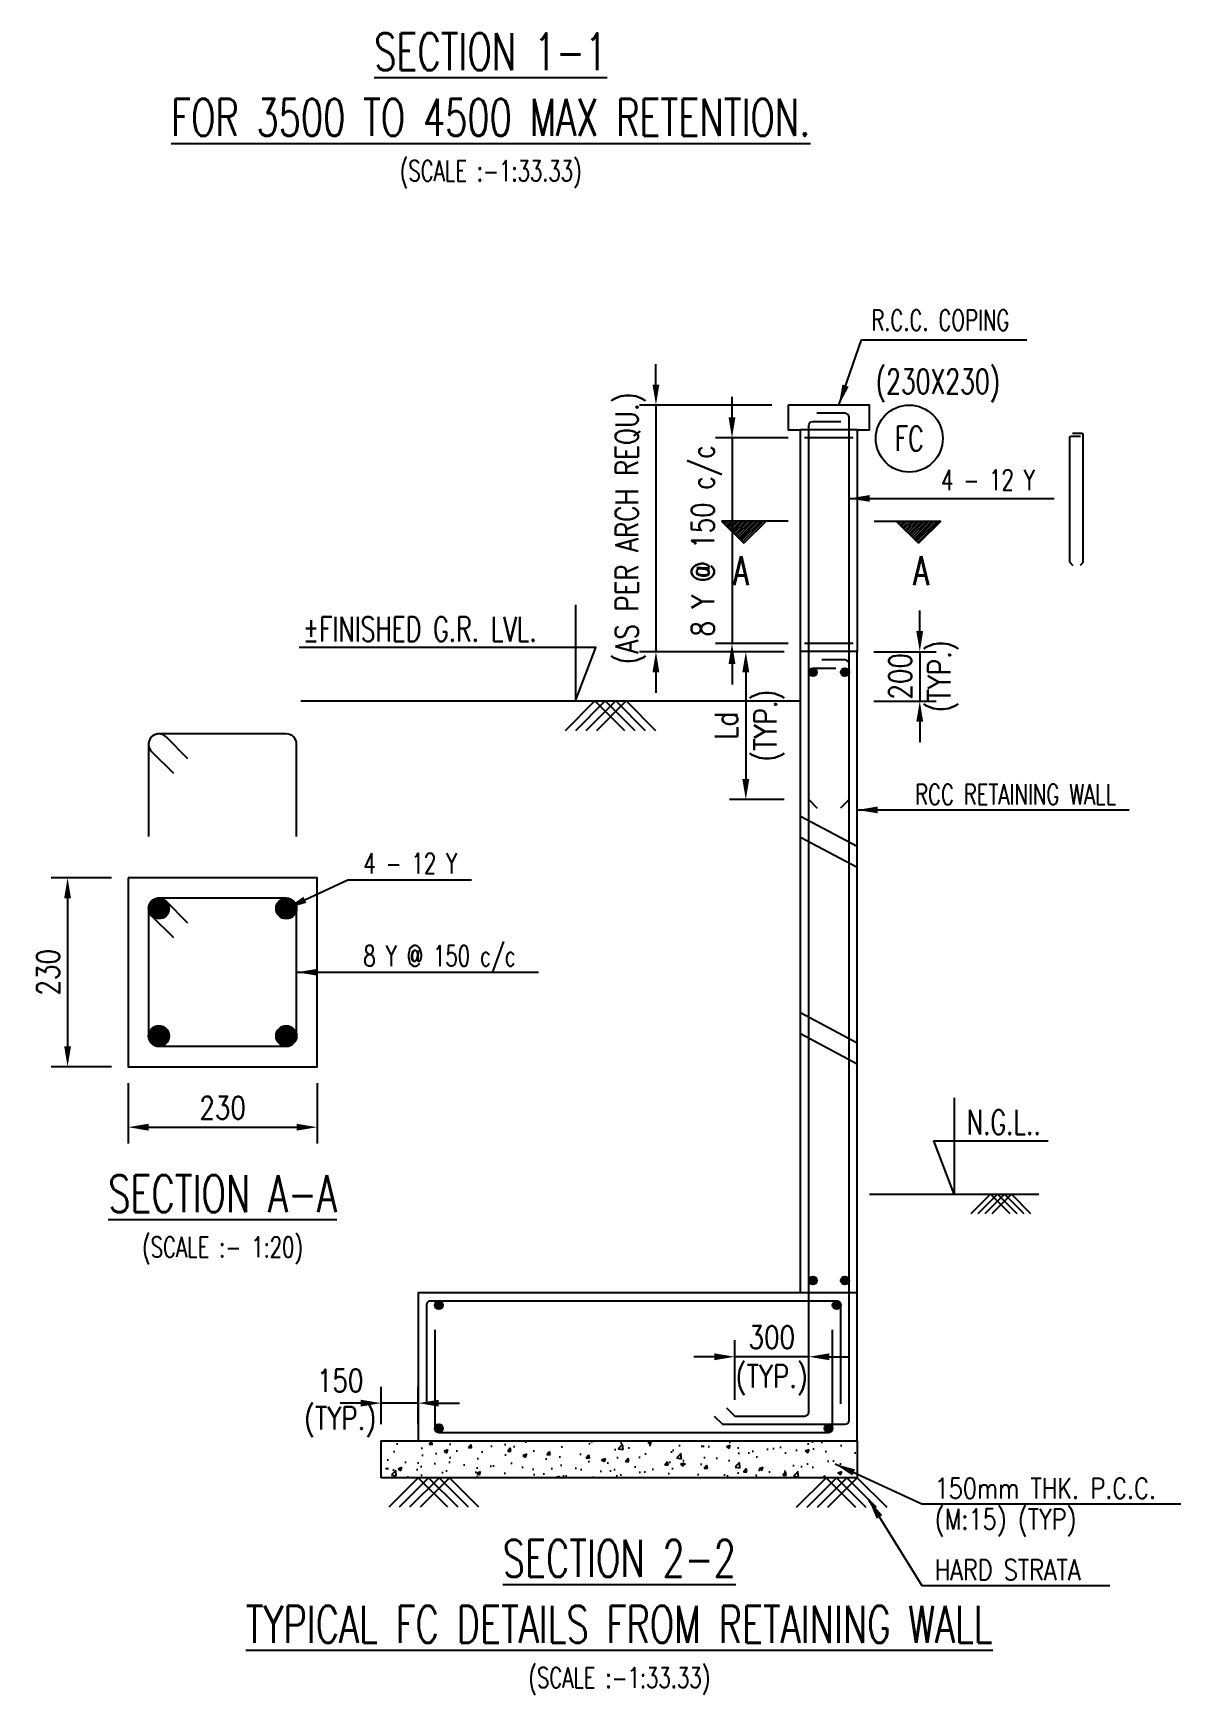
# Model space of a CAD drawing. Extents: x 345615 to 1272425, y -526289 to -156124.
# Drawn here: x 796038 to 809996, y -320413 to -300199 of the extents above; entities that cross this region are included whole.
import ezdxf
from ezdxf.enums import TextEntityAlignment as Align
from ezdxf.lldxf.tags import DXFTag

# ---------------------------------------------------------------- set-up
doc = ezdxf.new("R2010")
doc.units = 0
doc.header["$LTSCALE"] = 500
doc.header["$MEASUREMENT"] = 0
doc.header["$PDMODE"] = 35
doc.header["$PDSIZE"] = -15
doc.layers.get('DEFPOINTS').update_dxf_attribs({"color": 4})
doc.layers.add('RIDE-PROFILE', color=8, linetype='Continuous', lineweight=25)
for name, color, linetype in [('S- PILE CAP', 4, 'Continuous'), ('S-COLUMN', 1, 'Continuous'), ('S-COLUMN CIRCLE', 9, 'Continuous'), ('S-COLUMN NO', 2, 'Continuous'), ('S-COLUMN SIZES', 2, 'Continuous'), ('S-CONCRET LINE', 4, 'Continuous'), ('S-DIM-1', 5, 'Continuous'), ('S-LEVEL SECTION', 3, 'Continuous'), ('S-PCC', 9, 'Continuous'), ('S-REINFORCEMENT', 6, 'Continuous'), ('S-RETAINING WALL', 6, 'Continuous'), ('S-SECTION MARK', 1, 'Continuous'), ('S-STIRUPS)', 3, 'Continuous'), ('S-TEXT', 2, 'Continuous'), ('S-TEXT-1', 4, 'Continuous'), ('S-TITIL', 6, 'Continuous')]:
    doc.layers.add(name, color=color, linetype=linetype)
doc.styles.add('ROMANS', font='simplex.shx', dxfattribs={"width": 0.8, "height": 275, "bigfont": 'bigfont.shx'})
tags = doc.linetypes.add('HIDDEN', pattern=[0.375, 0.25, -0.125]).pattern_tags.tags
tags[6:7] = [DXFTag(74, 4), DXFTag(75, 0), DXFTag(340, '0'), DXFTag(46, 1.0), DXFTag(50, 0.0), DXFTag(44, 0.0), DXFTag(45, 0.0)]
tags[4:5] = [DXFTag(74, 4), DXFTag(75, 0), DXFTag(340, '0'), DXFTag(46, 1.0), DXFTag(50, 0.0), DXFTag(44, 0.0), DXFTag(45, 0.0)]
doc.dimstyles.new('dim10', dxfattribs={"dimtxt": 250, "dimasz": 250, "dimexe": 200, "dimexo": 200, "dimgap": 100, "dimtad": 1, "dimdec": 0, "dimlfac": 0.1, "dimzin": 0, "dimdsep": 46, "dimtxsty": 'ROMANS', "dimcen": 0, "dimclrd": 5, "dimclre": 5, "dimclrt": 4, "dimadec": 0, "dimazin": 0, "dimtfac": 1, "dimtdec": 0, "dimtix": 1, "dimtofl": 0, "dimtmove": 2, "dimatfit": 3, "dimfxl": 0, "dimtolj": 1, "dimtzin": 0, "dimlwd": -1, "dimlwe": -1, "dimarcsym": 0})
doc.dimstyles.new('dim100', dxfattribs={"dimtxt": 250, "dimasz": 250, "dimexe": 200, "dimexo": 200, "dimgap": 100, "dimtad": 1, "dimdec": 0, "dimzin": 0, "dimdsep": 46, "dimtxsty": 'ROMANS', "dimcen": 0, "dimclrd": 5, "dimclre": 5, "dimclrt": 4, "dimadec": 0, "dimazin": 0, "dimtfac": 1, "dimtdec": 0, "dimtix": 1, "dimtofl": 0, "dimtmove": 2, "dimatfit": 3, "dimfxl": 0, "dimtolj": 1, "dimtzin": 0, "dimlwd": -1, "dimlwe": -1, "dimarcsym": 0})
doc.dimstyles.new('dim33.33', dxfattribs={"dimtxt": 250, "dimasz": 250, "dimexe": 200, "dimexo": 200, "dimgap": 100, "dimtad": 1, "dimdec": 0, "dimlfac": 0.333331, "dimzin": 0, "dimdsep": 46, "dimtxsty": 'ROMANS', "dimcen": 0, "dimclrd": 5, "dimclre": 5, "dimclrt": 4, "dimadec": 0, "dimazin": 0, "dimtfac": 1, "dimtdec": 0, "dimtix": 1, "dimtofl": 0, "dimtmove": 2, "dimatfit": 3, "dimfxl": 0, "dimtolj": 1, "dimtzin": 0, "dimlwd": -1, "dimlwe": -1, "dimarcsym": 0})

# ---------------------------------------------------------------- blocks, each defined once
blk = doc.blocks.new('*D496')
at = {"layer": 'DEFPOINTS', "color": 0}
for p in [(805221, -304723), (803612, -307723), (805371, -307723)]:
    blk.add_point(p, dxfattribs=at)
at = {"layer": 'S-DIM-1', "color": 5, "lineweight": -3}
for p, q in [((803612, -304473), (803612, -304223)), ((803612, -304723), (803612, -307723)), ((803612, -307973), (803612, -308223))]:
    blk.add_line(p, q, dxfattribs=at)
at = {"layer": 'S-DIM-1', "color": 5}
for p, q in [((805021, -304723), (803412, -304723)), ((805171, -307723), (803412, -307723))]:
    blk.add_line(p, q, dxfattribs=at)
for points in [[(803570, -304473), (803653, -304473), (803612, -304723)], [(803570, -307973), (803653, -307973), (803612, -307723)]]:
    blk.add_solid(points, dxfattribs=at)
at = {"layer": 'S-DIM-1', "color": 4, "insert": (803302, -306223), "char_height": 275, "attachment_point": 5, "rotation": 90, "style": 'ROMANS'}
blk.add_mtext('\\A1;(AS PER ARCH REQU.)', dxfattribs=at)
blk = doc.blocks.new('*D497')
at = {"layer": 'DEFPOINTS', "color": 0}
for p in [(805421, -305123), (804537, -307623), (805421, -307623)]:
    blk.add_point(p, dxfattribs=at)
at = {"layer": 'S-DIM-1', "color": 5, "lineweight": -3}
for p, q in [((804537, -304873), (804537, -304623)), ((804537, -305123), (804537, -307623)), ((804537, -307873), (804537, -308123))]:
    blk.add_line(p, q, dxfattribs=at)
at = {"layer": 'S-DIM-1', "color": 5}
for p, q in [((805221, -305123), (804337, -305123)), ((805221, -307623), (804337, -307623))]:
    blk.add_line(p, q, dxfattribs=at)
for points in [[(804495, -304873), (804579, -304873), (804537, -305123)], [(804495, -307873), (804579, -307873), (804537, -307623)]]:
    blk.add_solid(points, dxfattribs=at)
at = {"layer": 'S-DIM-1', "color": 4, "insert": (804228, -306373), "char_height": 275, "attachment_point": 5, "rotation": 90, "style": 'ROMANS'}
blk.add_mtext('\\A1;8 Y @ 150 c/c', dxfattribs=at)
blk = doc.blocks.new('*D498')
at = {"layer": 'DEFPOINTS', "color": 0}
for p in [(804571, -316301), (805471, -316896), (804571, -317023)]:
    blk.add_point(p, dxfattribs=at)
at = {"layer": 'S-DIM-1', "color": 5}
for p, q in [((804571, -316823), (804571, -316101)), ((805471, -316696), (805471, -316101))]:
    blk.add_line(p, q, dxfattribs=at)
at = {"layer": 'S-DIM-1', "color": 5, "lineweight": -3}
for p, q in [((804321, -316301), (804071, -316301)), ((805471, -316301), (804571, -316301)), ((805721, -316301), (805971, -316301))]:
    blk.add_line(p, q, dxfattribs=at)
at = {"layer": 'S-DIM-1', "color": 5}
for points in [[(804321, -316259), (804321, -316343), (804571, -316301)], [(805721, -316259), (805721, -316343), (805471, -316301)]]:
    blk.add_solid(points, dxfattribs=at)
at = {"layer": 'S-DIM-1', "color": 4, "char_height": 275, "style": 'ROMANS'}
for s, insert, attachment_point in [('\\A1;300', (805021, -316201), 8), ('\\A1;(TYP.)', (805021, -316401), 2)]:
    blk.add_mtext(s, dxfattribs=dict(at, insert=insert, attachment_point=attachment_point))
blk = doc.blocks.new('*D499')
at = {"layer": 'DEFPOINTS', "color": 0}
for p in [(800271, -316865), (800271, -317323), (800721, -317323)]:
    blk.add_point(p, dxfattribs=at)
at = {"layer": 'S-DIM-1', "color": 5}
for p, q in [((800271, -317123), (800271, -316665)), ((800721, -317123), (800721, -316665))]:
    blk.add_line(p, q, dxfattribs=at)
at = {"layer": 'S-DIM-1', "color": 5, "lineweight": -3}
for p, q in [((800021, -316865), (799771, -316865)), ((800721, -316865), (800271, -316865)), ((800971, -316865), (801221, -316865))]:
    blk.add_line(p, q, dxfattribs=at)
at = {"layer": 'S-DIM-1', "color": 5}
for points in [[(800021, -316824), (800021, -316907), (800271, -316865)], [(800971, -316824), (800971, -316907), (800721, -316865)]]:
    blk.add_solid(points, dxfattribs=at)
at = {"layer": 'S-DIM-1', "color": 4, "insert": (799771, -316865), "char_height": 275, "attachment_point": 5, "style": 'ROMANS'}
blk.add_mtext('\\A1;150\\P(TYP.)', dxfattribs=at)
blk = doc.blocks.new('*D500')
at = {"layer": 'DEFPOINTS', "color": 0}
for p in [(806061, -307723, -1), (806061, -308323, -1), (806821, -308323)]:
    blk.add_point(p, dxfattribs=at)
at = {"layer": 'S-DIM-1', "color": 5, "lineweight": -3}
for p, q in [((806821, -307473), (806821, -307223)), ((806821, -307723), (806821, -308323)), ((806821, -308573), (806821, -308823))]:
    blk.add_line(p, q, dxfattribs=at)
at = {"layer": 'S-DIM-1', "color": 5}
for p, q in [((806261, -307723), (807021, -307723)), ((806261, -308323), (807021, -308323))]:
    blk.add_line(p, q, dxfattribs=at)
for points in [[(806779, -307473), (806862, -307473), (806821, -307723)], [(806779, -308573), (806862, -308573), (806821, -308323)]]:
    blk.add_solid(points, dxfattribs=at)
at = {"layer": 'S-DIM-1', "color": 4, "char_height": 275, "rotation": 90, "style": 'ROMANS'}
for s, insert, attachment_point in [('\\A1;(TYP.)', (806921, -308023), 2), ('\\A1;200', (806721, -308023), 8)]:
    blk.add_mtext(s, dxfattribs=dict(at, insert=insert, attachment_point=attachment_point))
blk = doc.blocks.new('*D501')
at = {"layer": 'DEFPOINTS', "color": 0}
for p in [(805371, -307723), (804705, -309523), (805371, -309523)]:
    blk.add_point(p, dxfattribs=at)
at = {"layer": 'S-DIM-1', "color": 5}
for p, q in [((805171, -307723), (804505, -307723)), ((805171, -309523), (804505, -309523))]:
    blk.add_line(p, q, dxfattribs=at)
at = {"layer": 'S-DIM-1', "color": 5, "lineweight": -3}
blk.add_line((804705, -307973), (804705, -309273), dxfattribs=at)
at = {"layer": 'S-DIM-1', "color": 5}
for points in [[(804663, -307973), (804747, -307973), (804705, -307723)], [(804663, -309273), (804747, -309273), (804705, -309523)]]:
    blk.add_solid(points, dxfattribs=at)
at = {"layer": 'S-DIM-1', "color": 4, "char_height": 275, "rotation": 90, "style": 'ROMANS'}
for s, insert, attachment_point in [('\\A1;(TYP.)', (804805, -308623), 2), ('\\A1;Ld', (804605, -308623), 8)]:
    blk.add_mtext(s, dxfattribs=dict(at, insert=insert, attachment_point=attachment_point))
blk = doc.blocks.new('*D504')
at = {"layer": 'DEFPOINTS', "color": 0}
for p in [(797191, -310473), (796455, -312773), (797191, -312773)]:
    blk.add_point(p, dxfattribs=at)
at = {"layer": 'S-DIM-1', "color": 5}
for p, q in [((796991, -310473), (796255, -310473)), ((796455, -310723), (796455, -312523)), ((796991, -312773), (796255, -312773))]:
    blk.add_line(p, q, dxfattribs=at)
for points in [[(796414, -310723), (796497, -310723), (796455, -310473)], [(796414, -312523), (796497, -312523), (796455, -312773)]]:
    blk.add_solid(points, dxfattribs=at)
at = {"layer": 'S-DIM-1', "color": 4, "insert": (796218, -311623), "char_height": 275, "attachment_point": 5, "rotation": 90, "style": 'ROMANS'}
blk.add_mtext('\\A1;230', dxfattribs=at)
blk = doc.blocks.new('*D505')
at = {"layer": 'DEFPOINTS', "color": 0}
for p in [(797191, -312773), (799491, -312773), (799491, -313508)]:
    blk.add_point(p, dxfattribs=at)
at = {"layer": 'S-DIM-1', "color": 5}
for p, q in [((797191, -312973), (797191, -313708)), ((799491, -312973), (799491, -313708)), ((797441, -313508), (799241, -313508))]:
    blk.add_line(p, q, dxfattribs=at)
for points in [[(797441, -313466), (797441, -313550), (797191, -313508)], [(799241, -313466), (799241, -313550), (799491, -313508)]]:
    blk.add_solid(points, dxfattribs=at)
at = {"layer": 'S-DIM-1', "color": 4, "insert": (798341, -313271), "char_height": 275, "attachment_point": 5, "style": 'ROMANS'}
blk.add_mtext('\\A1;230', dxfattribs=at)

msp = doc.modelspace()

# ---------------------------------------------------------------- hatches: boundary and pattern name
at = {"layer": 'S-PCC', "linetype": 'ByBlock'}
h = msp.add_hatch(dxfattribs=at)
h.set_pattern_fill('AR-CONC,_O', color=256, scale=66.666667)
h.set_pattern_definition([(50, (-16296146.8, 94004.52), (478.173455, -41.834757), [50, -550]), (355, (-16296146.8, 94004.5), (-92.500889, 501.461422), [40, -440]), (100.4514445, (-16296106.95, 94001.04), (385.672564, 459.626661), [42.493461, -467.428075]), (46.1842, (-16296146.8, 94137.86), (711.49422, -110.346187), [75, -825]), (96.6356355, (-16296087.5, 94128.66), (623.107964, 649.4124), [63.740228, -701.142507]), (351.184164, (-16296146.8, 94137.86), (623.107963, 649.4124), [60, -660]), (21, (-16296080.13, 94104.52), (397.938035, -268.412594), [50, -550]), (326, (-16296080.13, 94104.5), (162.210221, 483.433363), [40, -440]), (71.4514447, (-16296046.97, 94082.16), (560.148251, 215.020769), [42.49346, -467.428075]), (37.5, (-16296146.8, 94004.52), (8.1065702, 221.9292359), [0, -434.6666667, 0, -446.6666667, 0, -441.6666667]), (7.5, (-16296146.8, 94004.52), (175.3796916, 262.9411413), [0, -254.6666667, 0, -424.6666667, 0, -168.3333333]), (327.5, (-16296295.47, 94004.52), (355.8816241, -15.0365812), [0, -166.6666667, 0, -520, 0, -690]), (317.5, (-16296362.13, 94004.52), (388.7907796, 66.736655), [0, -216.6666667, 0, -345.3333333, 0, -490])])
h.paths.add_polyline_path([(800270.626, -317772.697), (800270.626, -317322.697), (806060.626, -317322.697), (806060.626, -317772.697)])
at = {"layer": 'S-SECTION MARK', "ltscale": 5}
h = msp.add_hatch(dxfattribs=at)
h.set_pattern_fill('ANSI31', color=256, scale=172.406964, angle=180, style=0)
h.set_pattern_definition([(225, (881456.754, -304295.262), (15.2387667, -15.2387667), [])])
h.paths.add_polyline_path([(804679.633, -306401.37), (804407.768, -306134.24), (804951.499, -306134.24)])
h = msp.add_hatch(dxfattribs=at)
h.set_pattern_fill('ANSI31', color=256, scale=172.406964, angle=180, style=0)
h.set_pattern_definition([(225, (881402.757, -304295.262), (15.2387667, -15.2387667), [])])
h.paths.add_polyline_path([(806805.616, -306401.37), (807077.481, -306134.24), (806533.751, -306134.24)])

# ---------------------------------------------------------------- linework, layer by layer
at = {"layer": 'RIDE-PROFILE', "color": 2, "linetype": 'HIDDEN', "ltscale": 1000}
for p, q in [((805370.626, -309722.697, -209.56), (806060.626, -310090.04, -209.56)), ((805370.626, -309977.596, -209.56), (806060.626, -310344.94, -209.56)), ((805370.626, -312113.612, -212.76), (806060.626, -312480.955, -212.76)), ((805370.626, -312368.511, -212.76), (806060.626, -312735.854, -212.76))]:
    msp.add_line(p, q, dxfattribs=at)
at = {"layer": 'S- PILE CAP', "color": 8, "linetype": 'HIDDEN', "ltscale": 0.25}
msp.add_line((806060.626, -315522.697, -208.76), (805370.626, -315522.697, -208.76), dxfattribs=at)
at = {"layer": 'S-COLUMN', "color": 4}
msp.add_line((805370.626, -307683.693, -208.76), (805370.626, -305022.697, -208.76), dxfattribs=at)
at = {"layer": 'S-COLUMN', "color": 8, "linetype": 'HIDDEN', "ltscale": 0.25}
msp.add_line((806060.626, -305022.697, -208.76), (805370.626, -305022.697, -208.76), dxfattribs=at)
at = {"layer": 'S-COLUMN', "color": 10, "elevation": -208.76}
for points in [[(805370.626, -307722.697), (805370.626, -305022.697)], [(806060.626, -305022.697), (806060.626, -307722.697)]]:
    msp.add_lwpolyline(points, dxfattribs=at)
at = {"layer": 'S-COLUMN', "color": 4, "ltscale": 5, "elevation": -94.372}
msp.add_lwpolyline([(797190.583, -310473.01), (797190.583, -312773.01), (799490.583, -312773.01), (799490.583, -310473.01)], close=True, dxfattribs=at)
at = {"layer": 'S-COLUMN CIRCLE'}
msp.add_circle((806693.151, -305130.222, -208.76), 407.525, dxfattribs=at)
at = {"layer": 'S-CONCRET LINE', "elevation": -208.76}
for points in [[(805220.626, -304722.697), (805220.626, -305022.697), (805370.626, -305022.697)], [(806060.626, -305022.697), (806210.626, -305022.697), (806210.626, -304722.697), (805220.626, -304722.697)], [(805370.626, -315522.697), (800720.626, -315522.697), (800720.626, -317322.697), (806060.626, -317322.697)]]:
    msp.add_lwpolyline(points, dxfattribs=at)
at = {"layer": 'S-LEVEL SECTION'}
for p, q in [((799291.763, -308322.697, -208.76), (805370.626, -308322.697, -208.76)), ((806210.626, -314322.697, -208.76), (808270.328, -314322.697, -208.76))]:
    msp.add_line(p, q, dxfattribs=at)
at = {"layer": 'S-LEVEL SECTION', "elevation": -208.76}
for points in [[(802631.974, -307152.297), (802631.974, -308322.697), (802881.974, -307672.697), (799271.344, -307672.697)], [(807240.477, -313152.297), (807240.477, -314322.697), (806990.477, -313672.697), (808384.208, -313672.697)]]:
    msp.add_lwpolyline(points, dxfattribs=at)
at = {"layer": 'S-PCC', "elevation": -208.76}
for points in [[(802511.701, -308680.669), (802869.674, -308322.697), (803227.647, -308680.669)], [(802638.264, -308680.669), (802996.236, -308322.697), (803354.209, -308680.669)], [(802764.826, -308680.669), (803122.799, -308322.697), (803480.772, -308680.669)], [(802891.389, -308680.669), (803249.361, -308322.697), (803607.334, -308680.669)], [(807920.309, -314561.345), (807681.66, -314322.697), (807443.012, -314561.345)], [(808004.684, -314561.345), (807766.035, -314322.697), (807527.387, -314561.345)], [(808089.059, -314561.345), (807850.41, -314322.697), (807611.762, -314561.345)], [(808173.434, -314561.345), (807934.785, -314322.697), (807696.137, -314561.345)], [(801078.599, -318130.669), (800720.626, -317772.697), (800362.653, -318130.669)], [(801205.161, -318130.669), (800847.189, -317772.697), (800489.216, -318130.669)], [(801331.724, -318130.669), (800973.751, -317772.697), (800615.778, -318130.669)], [(801458.286, -318130.669), (801100.314, -317772.697), (800742.341, -318130.669)], [(805322.966, -318130.669), (805680.939, -317772.697), (806038.911, -318130.669)], [(805449.528, -318130.669), (805807.501, -317772.697), (806165.474, -318130.669)], [(805576.091, -318130.669), (805934.064, -317772.697), (806292.036, -318130.669)], [(805702.653, -318130.669), (806060.626, -317772.697), (806418.599, -318130.669)]]:
    msp.add_lwpolyline(points, dxfattribs=at)
msp.add_lwpolyline([(800270.626, -317772.697), (800270.626, -317322.697), (806060.626, -317322.697), (806060.626, -317772.697)], close=True, dxfattribs=at)
at = {"layer": 'S-REINFORCEMENT', "ltscale": 10, "elevation": -208.76}
for points in [[(805860.626, -309622.697), (805960.626, -309522.697), (805960.626, -304872.697, 0.414213562), (805910.626, -304822.697), (805570.626, -304822.697)], [(805470.626, -309522.697), (805570.626, -309622.697), (805470.626, -309522.697), (805470.626, -304972.697, -0.414213562), (805520.626, -304922.697), (805860.626, -304922.697)], [(808647.126, -306635.226), (808680.459, -306668.559), (808647.126, -306635.226), (808647.126, -305118.559, -0.414213562), (808663.793, -305101.892), (808777.126, -305101.892)], [(808777.126, -306668.559), (808810.459, -306635.226), (808810.459, -305085.226, 0.414213562), (808793.793, -305068.559), (808680.459, -305068.559)], [(804320.626, -317022.697), (804420.626, -317122.697), (805910.626, -317122.697, 0.414213562), (805960.626, -317072.697), (805960.626, -307872.697, 0.414213562), (805910.626, -307822.697), (805630.626, -307822.697)], [(804470.626, -316922.697), (804570.626, -317022.697), (805420.626, -317022.697, 0.414213562), (805470.626, -316972.697), (805470.626, -307972.697, -0.414213562), (805520.626, -307922.697), (805800.626, -307922.697)], [(805860.626, -316872.697), (805860.626, -315672.697, 0.414213562), (805810.626, -315622.697), (800870.626, -315622.697, 0.414213562), (800820.626, -315672.697), (800820.626, -316872.697)], [(800920.626, -315972.697), (800920.626, -317172.697, 0.414213562), (800970.626, -317222.697), (805710.626, -317222.697, 0.414213562), (805760.626, -317172.697), (805760.626, -315972.697)]]:
    msp.add_lwpolyline(points, format="xyb", dxfattribs=at)
at = {"layer": 'S-REINFORCEMENT', "ltscale": 10, "const_width": 50, "elevation": -208.76}
for points in [[(805495.626, -307972.697, 1), (805545.626, -307972.697, 1)], [(805885.626, -307972.697, 1), (805935.626, -307972.697, 1)], [(805495.626, -315372.695, 1), (805545.626, -315372.695, 1)], [(805885.626, -315372.695, 1), (805935.626, -315372.695, 1)], [(800995.626, -315672.697, 1), (800945.626, -315672.697, 1)], [(805785.626, -315672.697, -1), (805835.626, -315672.697, -1)], [(800995.626, -317172.697, -1), (800945.626, -317172.697, -1)], [(805685.626, -317172.697, 1), (805735.626, -317172.697, 1)]]:
    msp.add_lwpolyline(points, format="xyb", close=True, dxfattribs=at)
at = {"layer": 'S-REINFORCEMENT', "const_width": 125, "elevation": -94.372}
for points in [[(797565.582, -310785.498, -1), (797565.582, -310910.498, -1)], [(799115.584, -310785.498, 1), (799115.584, -310910.498, 1)], [(797565.582, -312460.522, 1), (797565.582, -312335.522, 1)], [(799115.584, -312460.522, -1), (799115.584, -312335.522, -1)]]:
    msp.add_lwpolyline(points, format="xyb", close=True, dxfattribs=at)
at = {"layer": 'S-REINFORCEMENT', "ltscale": 10}
for centre in [(805520.626, -307972.697, -208.76), (805910.626, -307972.697, -208.76), (805520.626, -315372.695, -208.76), (805910.626, -315372.695, -208.76), (800970.626, -315672.697, -208.76), (805810.626, -315672.697, -208.76), (800970.626, -317172.697, -208.76), (805710.626, -317172.697, -208.76)]:
    msp.add_circle(centre, 50, dxfattribs=at)
at = {"layer": 'S-REINFORCEMENT'}
for centre in [(797565.582, -310847.998, -94.372), (799115.584, -310847.998, -94.372), (797565.582, -312398.022, -94.372), (799115.584, -312398.022, -94.372)]:
    msp.add_circle(centre, 125, dxfattribs=at)
at = {"layer": 'S-RETAINING WALL', "color": 4}
msp.add_line((806060.626, -307722.697, -208.76), (805370.626, -307722.697, -208.76), dxfattribs=at)
at = {"layer": 'S-RETAINING WALL', "color": 210, "elevation": -208.76}
for points in [[(805370.626, -315522.697), (805370.626, -307722.697)], [(806060.626, -315522.697), (806060.626, -307722.697)]]:
    msp.add_lwpolyline(points, dxfattribs=at)
at = {"layer": 'S-RETAINING WALL', "color": 4, "elevation": -208.76}
msp.add_lwpolyline([(806060.626, -317322.697), (806060.626, -315522.697)], dxfattribs=at)
at = {"layer": 'S-SECTION MARK'}
for p, q in [((805220.626, -306134.24, -208.76), (804407.768, -306134.24, -208.76)), ((804407.768, -306134.24, -208.76), (804679.633, -306401.37, -208.76)), ((804951.499, -306134.24, -208.76), (804679.633, -306401.37, -208.76)), ((806264.623, -306134.24, -208.76), (807077.481, -306134.24, -208.76)), ((806533.751, -306134.24, -208.76), (806805.616, -306401.37, -208.76)), ((807077.481, -306134.24, -208.76), (806805.616, -306401.37, -208.76))]:
    msp.add_line(p, q, dxfattribs=at)
at = {"layer": 'S-STIRUPS)', "color": 2, "ltscale": 750}
for p, q in [((806010.626, -305122.697, -208.76), (805420.626, -305122.697, -208.76)), ((806010.626, -307622.697, -208.76), (805420.626, -307622.697, -208.76))]:
    msp.add_line(p, q, dxfattribs=at)
at = {"layer": 'S-STIRUPS)', "color": 8, "elevation": -94.372}
for points in [[(799240.583, -309973.01), (799240.584, -308848.01, 0.414213562), (799115.584, -308723.01), (797565.584, -308723.01, 0.668179418), (797477.192, -308936.395), (797742.359, -309201.564)], [(797919.136, -309024.788), (797653.97, -308759.619, 0.668179418), (797440.583, -308848.01), (797440.583, -309973.01)], [(797919.136, -311024.777), (797653.97, -310759.608, 0.668179418), (797440.583, -310847.998), (797440.583, -312398.02, 0.414213562), (797565.583, -312523.02), (799115.583, -312523.021, 0.414213562), (799240.583, -312398.021), (799240.584, -310847.999, 0.414213562), (799115.584, -310722.999), (797565.584, -310722.998, 0.668179418), (797477.192, -310936.384), (797742.359, -311201.553)]]:
    msp.add_lwpolyline(points, format="xyb", dxfattribs=at)

# ---------------------------------------------------------------- texts
at = {"layer": 'S-COLUMN NO', "style": 'ROMANS', "width": 0.7}
msp.add_text('FC', height=300, dxfattribs=at).set_placement((806693.151, -305130.222, -208.76), align=Align.MIDDLE)
at = {"layer": 'S-COLUMN SIZES', "style": 'ROMANS', "width": 0.7}
msp.add_text('(230X230)', height=300, dxfattribs=at).set_placement((806285.626, -304435.365, -208.76), align=Align.MIDDLE_LEFT)
at = {"layer": 'S-LEVEL SECTION', "style": 'ROMANS', "width": 0.7}
for s, p in [('%%PFINISHED G.R. LVL.', (799318.107, -307447.697, -208.76)), ('N.G.L..', (807393.282, -313447.697, -208.76))]:
    msp.add_text(s, height=300, dxfattribs=at).set_placement(p, align=Align.MIDDLE_LEFT)
at = {"layer": 'S-SECTION MARK', "style": 'ROMANS', "width": 0.7}
for p in [(804646.69, -306737.5, -208.76), (806838.559, -306737.5, -208.76)]:
    msp.add_text('A', height=350, dxfattribs=at).set_placement(p, align=Align.MIDDLE)
at = {"layer": 'S-TEXT', "style": 'ROMANS', "width": 0.7}
for s, p in [('(SCALE :-1:33.33)', (801602.289, -301873.784, 22.161)), ('(SCALE :- 1:20)', (798340.583, -314966.248, -94.372)), ('(SCALE :-1:33.33)', (803165.626, -320204.885, -208.76))]:
    msp.add_text(s, height=250, dxfattribs=at).set_placement(p, align=Align.MIDDLE_CENTER)
at = {"layer": 'S-TEXT-1', "style": 'ROMANS'}
for s, width, p in [('R.C.C. COPING', 0.7, (806231.126, -303688.442, -208.76)), ('4 - 12 Y', 0.7, (807079.96, -305633.74, -208.76)), ('RCC RETAINING WALL', 0.7, (806763.928, -309459.008, -208.76)), ('4 - 12 Y', 0.7, (800053.596, -310298.395, -94.372)), ('8 Y @ 150 c/c', 0.7, (800053.596, -311423.01, -94.372)), ('150mm THK. P.C.C.', 0.8, (807002.298, -317901.411, -19.174)), ('(M:15) (TYP)', 0.8, (807002.298, -318277.983, -19.174)), ('HARD STRATA ', 0.8, (807002.298, -318894.169, -19.174))]:
    msp.add_text(s, height=250, dxfattribs=dict(at, width=width)).set_placement(p, align=Align.MIDDLE_LEFT)
at = {"layer": 'S-TITIL', "style": 'ROMANS', "width": 0.7}
for s, p in [('%%USECTION 1-1', (801602.289, -300423.784, 22.161)), ('%%UFOR 3500 TO 4500 MAX RETENTION.', (801602.289, -301223.784, 22.161)), ('%%USECTION A-A', (798340.583, -314316.248, -94.372)), ('%%USECTION 2-2', (803165.626, -318754.885, -208.76)), ('%%UTYPICAL FC DETAILS FROM RETAINING WALL', (803165.626, -319554.885, -208.76))]:
    msp.add_text(s, height=450, dxfattribs=at).set_placement(p, align=Align.MIDDLE_CENTER)

# ---------------------------------------------------------------- dimensions: what is measured, and where the dimension line sits
at = {"layer": 'S-DIM-1'}
for base, p1, p2, angle, text, override, picture, middle in [((803611.623, -307722.697, -208.76), (805220.626, -304722.697, -208.76), (805370.626, -307722.697, -208.76), 90, '(AS PER ARCH REQU.)', {"dimtofl": 1, "dimtmove": 0, "dimlwd": 65533}, '*D496', (803302.1, -306222.697, -208.76)), ((804537.123, -307622.697, -208.76), (805420.626, -305122.697, -208.76), (805420.626, -307622.697, -208.76), 90, '8 Y @ 150 c/c', {"dimtofl": 1, "dimtmove": 0, "dimlwd": 65533}, '*D497', (804227.6, -306372.697, -208.76)), ((806820.64, -308322.697, -207.507), (806060.626, -307722.697, -208.76), (806060.626, -308322.697, -208.76), 90, '<>\\X(TYP.)', {"dimtofl": 1, "dimtmove": 0, "dimlwd": 65533}, '*D500', (806820.64, -308022.697, -207.507)), ((804705.052, -309522.697, -208.76), (805370.626, -307722.697, -208.76), (805370.626, -309522.697, -208.76), 90, 'Ld\\X(TYP.)', {"dimtxt": 250, "dimasz": 250, "dimtofl": 1, "dimtmove": 0, "dimlwd": 65533}, '*D501', (804705.052, -308622.697, -208.76)), ((804570.626, -316300.993, -208.76), (805470.626, -316895.893, -208.76), (804570.626, -317022.697, -208.76), 180, '<>\\X(TYP.)', {"dimtxt": 250, "dimasz": 250, "dimtofl": 1, "dimtmove": 0, "dimlwd": 65533}, '*D498', (805020.626, -316300.993, -208.76))]:
    dim = msp.add_linear_dim(base=base, p1=p1, p2=p2, angle=angle, text=text, dimstyle='dim33.33', override=override, dxfattribs=at)
    dim.commit()
    dim.dimension.update_dxf_attribs({"geometry": picture, "text_midpoint": middle})
for base, p1, p2, angle, picture, middle in [((796455.494, -312773.01, -94.372), (797190.583, -310473.01, -94.372), (797190.583, -312773.01, -94.372), 90, '*D504', (796217.994, -311623.01, -94.372)), ((799490.583, -313508.098, -94.372), (797190.583, -312773.01, -94.372), (799490.583, -312773.01, -94.372), 180, '*D505', (798340.583, -313270.598, -94.372))]:
    dim = msp.add_linear_dim(base=base, p1=p1, p2=p2, angle=angle, dimstyle='dim10', dxfattribs=at)
    dim.commit()
    dim.dimension.update_dxf_attribs({"geometry": picture, "text_midpoint": middle})
dim = msp.add_linear_dim(base=(800270.626, -316865.24, -208.76), p1=(800720.626, -317322.697, -208.76), p2=(800270.626, -317322.697, -208.76), angle=180, text='<>\\X(TYP.)', dimstyle='dim33.33', override={"dimtxt": 250, "dimasz": 250, "dimtofl": 1, "dimtmove": 1, "dimlwd": 65533}, dxfattribs=at)
dim.commit()
dim.dimension.update_dxf_attribs({"geometry": '*D499', "text_midpoint": (799770.626, -316865.24, -208.76), "dimtype": 160})

# ---------------------------------------------------------------- leaders
for points, dimstyle in [([(805836.517, -304722.697, -208.76), (806111.126, -303928.442, -208.76), (808123.623, -303928.442, -208.76)], 'dim33.33'), ([(805960.626, -305858.74, -208.76), (808456.822, -305858.74, -208.76)], 'dim100'), ([(806060.626, -309648.293, -208.76), (809366.79, -309648.293, -208.76)], 'dim100'), ([(805790.126, -317604.24, -208.76), (806846.626, -318089.697, -208.76), (809995.55, -318089.697, -208.76)], 'dim100'), ([(806198.549, -318037.182, -208.76), (806846.626, -319082.455, -208.76), (809133.55, -319082.455, -208.76)], 'dim100')]:
    msp.add_leader(points, dimstyle=dimstyle, dxfattribs=at)
for points, override in [([(799115.584, -310847.998, -94.372), (799862.741, -310498.395, -94.372), (801367.179, -310498.395, -94.372)], {"dimgap": 100, "dimtad": 0}), ([(799240.583, -311623.01, -94.372), (802182.154, -311623.01, -94.372)], {"dimtad": 0})]:
    msp.add_leader(points, dimstyle='dim100', override=override, dxfattribs=at)

doc.saveas('drawing.dxf')
